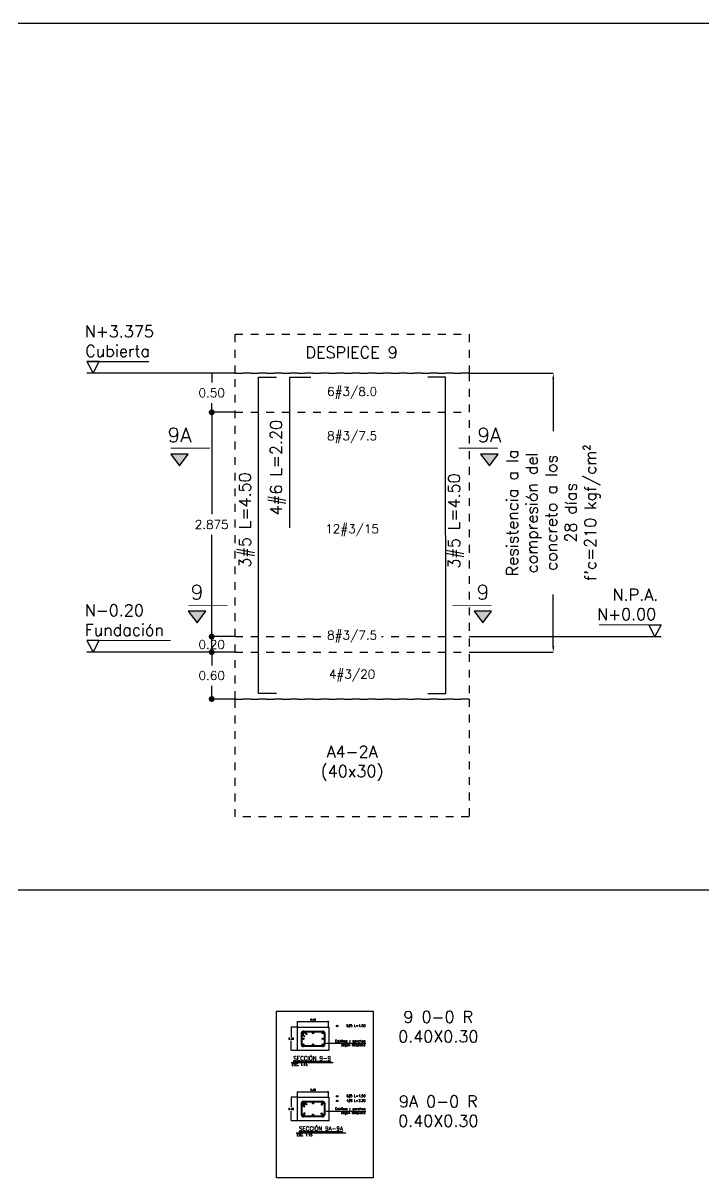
# Model space of a CAD drawing. Header units: millimetres. Extents: x -103 to 209, y -46 to 105.
# Drawn here: x 91.68 to 100.41, y -30.94 to -16.13 of the extents above; entities that cross this region are included whole.
import ezdxf
from ezdxf import colors
from ezdxf.entities.mleader import LeaderData, LeaderLine
from ezdxf.enums import TextEntityAlignment as Align
from ezdxf.math import Vec2, Vec3

# ---------------------------------------------------------------- set-up
doc = ezdxf.new("R2010")
doc.units = ezdxf.units.MM
doc.header["$LTSCALE"] = 0.01
doc.header["$PDMODE"] = 3
doc.linetypes.add('DASHED2', pattern=[0.375, 0.25, -0.125])
for name, color, linetype in [('FC_BORDE COLUMNA', 6, 'DASHED2'), ('FC_BORDES', 4, 'Continuous'), ('FC_COTAS', 1, 'Continuous'), ('FC_COTAS @ 15', 1, 'Continuous'), ('FC_COTAS @ 75', 1, 'Continuous'), ('FC_ESTRIBOS', 3, 'Continuous'), ('FC_PROYECCION', 6, 'DASHED2'), ('FC_R-100', 12, 'Continuous'), ('FC_R-140', 2, 'Continuous'), ('FC_R-200', 5, 'Continuous'), ('FC_R-60 @ 75', 11, 'Continuous'), ('FC_R-80', 11, 'Continuous'), ('FC_R-80 @ 15', 11, 'Continuous'), ('FC_REFUERZO', 5, 'Continuous'), ('FC_REFUERZO 2', 1, 'Continuous')]:
    doc.layers.add(name, color=color, linetype=linetype)
for name, color, linetype, plot in [('FC_CAJON COLUMNAS', 230, 'Continuous', False), ('FC_HOJA', 230, 'Continuous', False), ('FC_TEXTO NO IMPRIMIR @ 75', 252, 'Continuous', False)]:
    doc.layers.add(name, color=color, linetype=linetype, plot=plot)
doc.styles.add('FC_TEXT', font='romans.shx', dxfattribs={"height": 0.002})
doc.styles.add('FC_TEXT1', font='romans.shx')
doc.styles.add('REG', font='ROMANS')
doc.styles.add('ROMANS', font='romans.shx', dxfattribs={"height": 0.1})
doc.dimstyles.new('FC_COTAS', dxfattribs={"dimtxt": 0.0015, "dimasz": 0.001, "dimexe": 0, "dimexo": 0, "dimgap": 0.001, "dimtad": 1, "dimtih": 1, "dimtoh": 1, "dimzin": 0, "dimdsep": 46, "dimtxsty": 'FC_TEXT1', "dimblk": 'DOT', "dimcen": 0.09, "dimclrd": 256, "dimclre": 256, "dimclrt": 256, "dimadec": 0, "dimazin": 0, "dimtfac": 1, "dimtix": 1, "dimtmove": 2, "dimatfit": 3, "dimfxl": 1.002, "dimtolj": 1, "dimtzin": 0, "dimlwd": -1, "dimarcsym": 0})

# ---------------------------------------------------------------- blocks, each defined once
blk = doc.blocks.new('_Dot')
at = {"color": 0, "linetype": 'ByBlock', "lineweight": -2}
blk.add_line((-0.5, 0), (-1, 0), dxfattribs=at)
at = {"color": 0, "linetype": 'ByBlock', "const_width": 0.5}
blk.add_lwpolyline([(-0.25, 0, 1), (0.25, 0, 1)], format="xyb", close=True, dxfattribs=at)
blk = doc.blocks.new('*D122')
at = {"layer": 'Defpoints', "color": 0, "ltscale": 0.9, "transparency": 16777216}
for p in [(94.096, -21.122), (94.396, -21.122), (94.396, -23.997)]:
    blk.add_point(p, dxfattribs=at)
at = {"layer": 'FC_COTAS', "lineweight": -2, "ltscale": 0.9, "transparency": 16777216}
for p, q in [((94.396, -21.122), (94.096, -21.122)), ((94.396, -23.997), (94.096, -23.997))]:
    blk.add_line(p, q, dxfattribs=at)
at = {"layer": 'FC_COTAS', "ltscale": 0.9, "transparency": 16777216}
for p, q in [((94.096, -21.197), (94.096, -22.428)), ((94.096, -23.922), (94.096, -22.691))]:
    blk.add_line(p, q, dxfattribs=at)
at = {"layer": 'FC_COTAS', "ltscale": 0.9, "transparency": 16777216, "xscale": 0.075, "yscale": 0.075, "zscale": 0.075}
for p, rotation in [((94.096, -21.122), 90), ((94.096, -23.997), 270)]:
    blk.add_blockref('_Dot', p, dxfattribs=dict(at, rotation=rotation))
at = {"layer": 'FC_COTAS', "ltscale": 0.9, "transparency": 16777216, "insert": (94.096, -22.56), "char_height": 0.1125, "attachment_point": 5, "style": 'FC_TEXT1'}
blk.add_mtext('\\A1;2.875', dxfattribs=at)
blk = doc.blocks.new('*D123')
at = {"layer": 'Defpoints', "color": 0, "ltscale": 0.9, "transparency": 16777216}
for p in [(94.096, -20.622), (94.396, -20.622), (94.396, -21.122)]:
    blk.add_point(p, dxfattribs=at)
at = {"layer": 'FC_COTAS', "lineweight": -2, "ltscale": 0.9, "transparency": 16777216}
for p, q in [((94.396, -20.622), (94.096, -20.622)), ((94.396, -21.122), (94.096, -21.122))]:
    blk.add_line(p, q, dxfattribs=at)
at = {"layer": 'FC_COTAS', "ltscale": 0.9, "transparency": 16777216}
for p, q in [((94.096, -20.622), (94.096, -20.741)), ((94.096, -21.122), (94.096, -21.003))]:
    blk.add_line(p, q, dxfattribs=at)
at = {"layer": 'FC_COTAS', "ltscale": 0.9, "transparency": 16777216, "insert": (94.096, -20.872), "char_height": 0.1125, "attachment_point": 5, "style": 'FC_TEXT1'}
blk.add_mtext('\\A1;0.50', dxfattribs=at)
blk = doc.blocks.new('*D124')
at = {"layer": 'Defpoints', "color": 0, "ltscale": 0.9, "transparency": 16777216}
for p in [(94.396, -24.197), (94.096, -24.797), (94.396, -24.797)]:
    blk.add_point(p, dxfattribs=at)
at = {"layer": 'FC_COTAS', "lineweight": -2, "ltscale": 0.9, "transparency": 16777216}
for p, q in [((94.396, -24.197), (94.096, -24.197)), ((94.396, -24.797), (94.096, -24.797))]:
    blk.add_line(p, q, dxfattribs=at)
at = {"layer": 'FC_COTAS', "ltscale": 0.9, "transparency": 16777216}
for p, q in [((94.096, -24.272), (94.096, -24.366)), ((94.096, -24.722), (94.096, -24.629))]:
    blk.add_line(p, q, dxfattribs=at)
at = {"layer": 'FC_COTAS', "ltscale": 0.9, "transparency": 16777216, "xscale": 0.075, "yscale": 0.075, "zscale": 0.075}
for p, rotation in [((94.096, -24.197), 90), ((94.096, -24.797), 270)]:
    blk.add_blockref('_Dot', p, dxfattribs=dict(at, rotation=rotation))
at = {"layer": 'FC_COTAS', "ltscale": 0.9, "transparency": 16777216, "insert": (94.096, -24.497), "char_height": 0.1125, "attachment_point": 5, "style": 'FC_TEXT1'}
blk.add_mtext('\\A1;0.60', dxfattribs=at)
blk = doc.blocks.new('*U26')
at = {"ltscale": 0.9, "const_width": 0.0002}
blk.add_lwpolyline([(-0.01473, 0.002), (-0.02533, 0.002)], dxfattribs=at)
at = {"ltscale": 0.9}
blk.add_lwpolyline([(-0.02429, 0), (-0.02325, 0.002), (-0.02533, 0.002)], close=True, dxfattribs=at)
blk.add_lwpolyline([(0, 0), (-0.02533, 0)], dxfattribs=at)
at = {"layer": 'FC_R-80', "lineweight": 25, "style": 'FC_TEXT1'}
blk.add_attdef('N+00.00_001', (-0.02571, 0.00282), '', height=0.002, dxfattribs=at)
blk = doc.blocks.new('*U27')
at = {"ltscale": 0.9, "const_width": 0.0002}
blk.add_lwpolyline([(-0.01103, 0.002), (-0.02533, 0.002)], dxfattribs=at)
at = {"ltscale": 0.9}
blk.add_lwpolyline([(-0.02429, 0), (-0.02325, 0.002), (-0.02533, 0.002)], close=True, dxfattribs=at)
blk.add_lwpolyline([(0, 0), (-0.02533, 0)], dxfattribs=at)
at = {"layer": 'FC_R-80', "lineweight": 25, "style": 'FC_TEXT1'}
blk.add_attdef('N+00.00_001', (-0.02571, 0.00282), '', height=0.002, dxfattribs=at)
blk = doc.blocks.new('*D125')
at = {"layer": 'Defpoints', "color": 0, "ltscale": 0.6, "transparency": 16777216}
for p in [(97.396, -20.622), (98.476, -20.622), (97.396, -24.197)]:
    blk.add_point(p, dxfattribs=at)
at = {"layer": 'FC_COTAS', "lineweight": -2, "ltscale": 0.6, "transparency": 16777216}
for p, q in [((97.396, -20.622), (98.476, -20.622)), ((97.396, -24.197), (98.476, -24.197))]:
    blk.add_line(p, q, dxfattribs=at)
at = {"layer": 'FC_COTAS', "ltscale": 0.6, "transparency": 16777216}
for p, q in [((98.476, -20.697), (98.476, -21.363)), ((98.476, -24.122), (98.476, -23.456))]:
    blk.add_line(p, q, dxfattribs=at)
for points in [[(98.464, -20.697), (98.489, -20.697), (98.476, -20.622)], [(98.464, -24.122), (98.489, -24.122), (98.476, -24.197)]]:
    blk.add_solid(points, dxfattribs=at)
at = {"layer": 'FC_COTAS', "ltscale": 0.6, "transparency": 16777216, "insert": (98.476, -22.41), "char_height": 0.1125, "width": 1.94398, "attachment_point": 5, "rotation": 90, "style": 'FC_TEXT1'}
blk.add_mtext("\\A1;{\\H1.33333x;\\C11;Resistencia a la compresión del concreto a los 28 días\\Pf'c=210 kgf/cm²\\C256; }", dxfattribs=at)
blk = doc.blocks.new('*U22')
h = blk.add_hatch(color=256)
h.dxf.hatch_style = 1
h.paths.add_polyline_path([(-0.02307, -0.0055), (-0.02607, -0.0055), (-0.02457, -0.0075)])
h.paths.add_polyline_path([(0.0258, -0.0055), (0.0228, -0.0055), (0.0243, -0.0075)])
at = {"const_width": 0.00015}
for points in [[(-0.02607, -0.0045), (-0.01932, -0.0045)], [(0.0258, -0.0045), (0.01906, -0.0045)]]:
    blk.add_lwpolyline(points, dxfattribs=at)
for points in [[(-0.02307, -0.0055), (-0.02607, -0.0055), (-0.02457, -0.0075)], [(0.0258, -0.0055), (0.0228, -0.0055), (0.0243, -0.0075)]]:
    blk.add_lwpolyline(points, close=True)
at = {"layer": 'FC_R-140', "style": 'FC_TEXT1'}
for tag, p in [('X', (-0.02457, -0.00225)), ("X'", (0.0243, -0.00225))]:
    blk.add_attdef(tag, text='', height=0.0025, dxfattribs=at).set_placement(p, align=Align.MIDDLE_CENTER)
blk = doc.blocks.new('*D126')
at = {"layer": 'Defpoints', "color": 0, "ltscale": 0.9, "transparency": 16777216}
for p in [(94.096, -23.997), (94.396, -23.997), (94.396, -24.197)]:
    blk.add_point(p, dxfattribs=at)
at = {"layer": 'FC_COTAS', "lineweight": -2, "ltscale": 0.9, "transparency": 16777216}
for p, q in [((94.396, -23.997), (94.096, -23.997)), ((94.396, -24.197), (94.096, -24.197))]:
    blk.add_line(p, q, dxfattribs=at)
at = {"layer": 'FC_COTAS', "ltscale": 0.9, "transparency": 16777216}
blk.add_line((94.096, -24.197), (94.096, -23.997), dxfattribs=at)
at = {"layer": 'FC_COTAS', "ltscale": 0.9, "transparency": 16777216, "insert": (94.096, -24.097), "char_height": 0.1125, "attachment_point": 5, "style": 'FC_TEXT1'}
blk.add_mtext('\\A1;0.20', dxfattribs=at)
blk = doc.blocks.new('*U28')
at = {"ltscale": 0.9, "const_width": 0.0002}
blk.add_lwpolyline([(0.02219, 0.002), (0.03283, 0.002)], dxfattribs=at)
at = {"ltscale": 0.9}
blk.add_lwpolyline([(0.03179, 0), (0.03075, 0.002), (0.03283, 0.002)], close=True, dxfattribs=at)
blk.add_lwpolyline([(0, 0), (0.03283, 0)], dxfattribs=at)
at = {"layer": 'FC_R-80', "lineweight": 25, "style": 'FC_TEXT1'}
blk.add_attdef('N+00.00_001', (0.01997, 0.00282), '', height=0.002, dxfattribs=at)
blk = doc.blocks.new('*U131')
h = blk.add_hatch(color=256)
h.dxf.hatch_style = 1
h.paths.add_polyline_path([(-0.02608, -0.0055), (-0.02908, -0.0055), (-0.02758, -0.0075)])
h.paths.add_polyline_path([(0.02691, -0.0055), (0.02391, -0.0055), (0.02541, -0.0075)])
at = {"const_width": 0.00015}
for points in [[(-0.02908, -0.0045), (-0.02233, -0.0045)], [(0.02691, -0.0045), (0.02017, -0.0045)]]:
    blk.add_lwpolyline(points, dxfattribs=at)
for points in [[(-0.02608, -0.0055), (-0.02908, -0.0055), (-0.02758, -0.0075)], [(0.02691, -0.0055), (0.02391, -0.0055), (0.02541, -0.0075)]]:
    blk.add_lwpolyline(points, close=True)
at = {"layer": 'FC_R-140', "style": 'FC_TEXT1'}
for tag, p in [('X', (-0.02758, -0.00225)), ("X'", (0.02541, -0.00225))]:
    blk.add_attdef(tag, text='', height=0.0025, dxfattribs=at).set_placement(p, align=Align.MIDDLE_CENTER)
blk = doc.blocks.new('*U121')
at = {"layer": 'FC_ESTRIBOS'}
for p, q in [((-0.125, 0), (0.125, 0)), ((-0.15, -0.175), (-0.15, -0.025)), ((0.15, -0.025), (0.15, -0.175)), ((0.125, -0.2), (-0.125, -0.2))]:
    blk.add_line(p, q, dxfattribs=at)
blk.add_lwpolyline([(-0.138, -0.034, -0.595586), (-0.125, -0.01), (0.125, -0.01, -0.414214), (0.14, -0.025), (0.14, -0.175, -0.414214), (0.125, -0.19), (-0.125, -0.19, -0.414214), (-0.14, -0.175), (-0.14, -0.045)], format="xyb", dxfattribs=at)
for points in [[(-0.14, -0.045), (-0.111, -0.076), (-0.104, -0.069), (-0.138, -0.034)], [(-0.118, -0.01), (-0.082, -0.047), (-0.075, -0.04), (-0.105, -0.01)]]:
    blk.add_lwpolyline(points, dxfattribs=at)
for centre, start, end in [((0.125, -0.025), 360, 90), ((-0.125, -0.025), 90, 231.6004), ((-0.125, -0.175), 180, 270), ((0.125, -0.175), 270, 360)]:
    blk.add_arc(centre, 0.0253, start, end, dxfattribs=at)
blk = doc.blocks.new('*U15')
h = blk.add_hatch(color=256)
h.dxf.hatch_style = 1
edge = h.paths.add_edge_path()
edge.add_arc((0, 0), 0.0119, 0, 360, ccw=False)
blk.add_circle((0, 0), 0.0119)
blk = doc.blocks.new('*U23')
at = {"layer": 'FC_R-200', "color": 4, "ltscale": 1.5}
blk.add_lwpolyline([(-0.0179, 0), (0.0179, 0)], dxfattribs=at)
at = {"layer": 'FC_R-200', "ltscale": 1.5, "style": 'FC_TEXT1'}
blk.add_attdef('%%UTÍTULO', text='', height=0.0035, dxfattribs=at).set_placement((0, 0.00366), align=Align.MIDDLE_CENTER)
at = {"layer": 'FC_R-80', "ltscale": 1.5, "style": 'FC_TEXT1'}
blk.add_attdef('ESCALA', text='', height=0.002, dxfattribs=at).set_placement((-0.01738, -0.0017), align=Align.MIDDLE_LEFT)
blk = doc.blocks.new('*D127')
at = {"layer": 'Defpoints', "color": 0, "ltscale": 0.6, "transparency": 16777216}
for p in [(95.196, -29.002), (95.596, -28.932), (95.596, -29.002)]:
    blk.add_point(p, dxfattribs=at)
at = {"layer": 'FC_COTAS', "lineweight": -2, "ltscale": 0.6, "transparency": 16777216}
for p, q in [((95.196, -29.002), (95.196, -28.932)), ((95.596, -29.002), (95.596, -28.932))]:
    blk.add_line(p, q, dxfattribs=at)
at = {"layer": 'FC_COTAS', "ltscale": 0.6, "transparency": 16777216}
blk.add_line((95.211, -28.932), (95.581, -28.932), dxfattribs=at)
at = {"layer": 'FC_COTAS', "ltscale": 0.6, "transparency": 16777216, "xscale": 0.015, "yscale": 0.015, "zscale": 0.015, "rotation": 180}
blk.add_blockref('_Dot', (95.196, -28.932), dxfattribs=at)
at = {"layer": 'FC_COTAS', "ltscale": 0.6, "transparency": 16777216, "xscale": 0.015, "yscale": 0.015, "zscale": 0.015}
blk.add_blockref('_Dot', (95.596, -28.932), dxfattribs=at)
at = {"layer": 'FC_COTAS', "ltscale": 0.6, "transparency": 16777216, "insert": (95.396, -28.906), "char_height": 0.0225, "attachment_point": 5, "style": 'FC_TEXT1'}
blk.add_mtext('\\A1;0.40', dxfattribs=at)
blk = doc.blocks.new('*D128')
at = {"layer": 'Defpoints', "color": 0, "ltscale": 0.6, "transparency": 16777216}
for p in [(95.196, -29.002), (95.116, -29.302), (95.196, -29.302)]:
    blk.add_point(p, dxfattribs=at)
at = {"layer": 'FC_COTAS', "lineweight": -2, "ltscale": 0.6, "transparency": 16777216}
for p, q in [((95.196, -29.002), (95.116, -29.002)), ((95.196, -29.302), (95.116, -29.302))]:
    blk.add_line(p, q, dxfattribs=at)
at = {"layer": 'FC_COTAS', "ltscale": 0.6, "transparency": 16777216}
for p, q in [((95.116, -29.017), (95.116, -29.126)), ((95.116, -29.287), (95.116, -29.179))]:
    blk.add_line(p, q, dxfattribs=at)
at = {"layer": 'FC_COTAS', "ltscale": 0.6, "transparency": 16777216, "xscale": 0.015, "yscale": 0.015, "zscale": 0.015}
for p, rotation in [((95.116, -29.002), 90), ((95.116, -29.302), 270)]:
    blk.add_blockref('_Dot', p, dxfattribs=dict(at, rotation=rotation))
at = {"layer": 'FC_COTAS', "ltscale": 0.6, "transparency": 16777216, "insert": (95.116, -29.152), "char_height": 0.0225, "attachment_point": 5, "style": 'FC_TEXT1'}
blk.add_mtext('\\A1;0.30', dxfattribs=at)
blk = doc.blocks.new('*U132')
at = {"layer": 'FC_R-200', "color": 4, "ltscale": 1.5}
blk.add_lwpolyline([(-0.02128, 0), (0.02128, 0)], dxfattribs=at)
at = {"layer": 'FC_R-200', "ltscale": 1.5, "style": 'FC_TEXT1'}
blk.add_attdef('%%UTÍTULO', text='', height=0.0035, dxfattribs=at).set_placement((0, 0.00366), align=Align.MIDDLE_CENTER)
at = {"layer": 'FC_R-80', "ltscale": 1.5, "style": 'FC_TEXT1'}
blk.add_attdef('ESCALA', text='', height=0.002, dxfattribs=at).set_placement((-0.02075, -0.0017), align=Align.MIDDLE_LEFT)
blk = doc.blocks.new('*D129')
at = {"layer": 'Defpoints', "color": 0, "ltscale": 0.6, "transparency": 16777216}
for p in [(95.596, -29.832), (95.196, -29.902), (95.596, -29.902)]:
    blk.add_point(p, dxfattribs=at)
at = {"layer": 'FC_COTAS', "lineweight": -2, "ltscale": 0.6, "transparency": 16777216}
for p, q in [((95.196, -29.902), (95.196, -29.832)), ((95.596, -29.902), (95.596, -29.832))]:
    blk.add_line(p, q, dxfattribs=at)
at = {"layer": 'FC_COTAS', "ltscale": 0.6, "transparency": 16777216}
blk.add_line((95.211, -29.832), (95.581, -29.832), dxfattribs=at)
at = {"layer": 'FC_COTAS', "ltscale": 0.6, "transparency": 16777216, "xscale": 0.015, "yscale": 0.015, "zscale": 0.015, "rotation": 180}
blk.add_blockref('_Dot', (95.196, -29.832), dxfattribs=at)
at = {"layer": 'FC_COTAS', "ltscale": 0.6, "transparency": 16777216, "xscale": 0.015, "yscale": 0.015, "zscale": 0.015}
blk.add_blockref('_Dot', (95.596, -29.832), dxfattribs=at)
at = {"layer": 'FC_COTAS', "ltscale": 0.6, "transparency": 16777216, "insert": (95.396, -29.806), "char_height": 0.0225, "attachment_point": 5, "style": 'FC_TEXT1'}
blk.add_mtext('\\A1;0.40', dxfattribs=at)
blk = doc.blocks.new('*D130')
at = {"layer": 'Defpoints', "color": 0, "ltscale": 0.6, "transparency": 16777216}
for p in [(95.196, -29.902), (95.116, -30.202), (95.196, -30.202)]:
    blk.add_point(p, dxfattribs=at)
at = {"layer": 'FC_COTAS', "lineweight": -2, "ltscale": 0.6, "transparency": 16777216}
for p, q in [((95.196, -29.902), (95.116, -29.902)), ((95.196, -30.202), (95.116, -30.202))]:
    blk.add_line(p, q, dxfattribs=at)
at = {"layer": 'FC_COTAS', "ltscale": 0.6, "transparency": 16777216}
for p, q in [((95.116, -29.917), (95.116, -30.026)), ((95.116, -30.187), (95.116, -30.079))]:
    blk.add_line(p, q, dxfattribs=at)
at = {"layer": 'FC_COTAS', "ltscale": 0.6, "transparency": 16777216, "xscale": 0.015, "yscale": 0.015, "zscale": 0.015}
for p, rotation in [((95.116, -29.902), 90), ((95.116, -30.202), 270)]:
    blk.add_blockref('_Dot', p, dxfattribs=dict(at, rotation=rotation))
at = {"layer": 'FC_COTAS', "ltscale": 0.6, "transparency": 16777216, "insert": (95.116, -30.052), "char_height": 0.0225, "attachment_point": 5, "style": 'FC_TEXT1'}
blk.add_mtext('\\A1;0.30', dxfattribs=at)
blk = doc.blocks.new('*U99')
h = blk.add_hatch(color=256)
h.dxf.hatch_style = 1
edge = h.paths.add_edge_path()
edge.add_arc((0, 0), 0.00516, 0, 360)
for radius in [0.0119, 0.00516]:
    blk.add_circle((0, 0), radius)

msp = doc.modelspace()

# ---------------------------------------------------------------- linework, layer by layer
at = {"layer": 'FC_BORDE COLUMNA', "ltscale": 0.6}
msp.add_lwpolyline([(94.3964, -20.6222), (97.3964, -20.6222), (97.3964, -24.7973), (94.3964, -24.7973)], close=True, dxfattribs=at)
at = {"layer": 'FC_BORDES', "color": 4, "ltscale": 0.6}
for points in [[(95.1964, -29.0024), (95.5964, -29.0024), (95.5964, -29.3024), (95.1964, -29.3024)], [(95.1964, -29.9024), (95.5964, -29.9024), (95.5964, -30.2024), (95.1964, -30.2024)]]:
    msp.add_lwpolyline(points, close=True, dxfattribs=at)
at = {"layer": 'FC_CAJON COLUMNAS', "ltscale": 0.6}
msp.add_lwpolyline([(20.0656, -16.1332), (149.3997, -16.1332), (149.3997, -27.2482), (20.0656, -27.2482)], close=True, dxfattribs=at)
at = {"layer": 'FC_HOJA', "ltscale": 0.6}
msp.add_lwpolyline([(94.9291, -28.7973), (96.1651, -28.7973), (96.1651, -30.9354), (94.9291, -30.9354)], close=True, dxfattribs=at)
at = {"layer": 'FC_PROYECCION', "ltscale": 0.6}
for p, q in [((94.3964, -21.1222), (97.3963, -21.1222)), ((94.3964, -23.9972), (97.3963, -23.9972)), ((94.3964, -24.1972), (97.3963, -24.1972))]:
    msp.add_line(p, q, dxfattribs=at)
for points in [[(94.3964, -20.1222), (97.3964, -20.1222), (97.3964, -20.6222), (94.3964, -20.6222)], [(94.3964, -24.7973), (97.3964, -24.7973), (97.3964, -26.309), (94.3964, -26.309)]]:
    msp.add_lwpolyline(points, close=True, dxfattribs=at)
at = {"layer": 'FC_REFUERZO', "ltscale": 0.6}
for points in [[(94.9263, -24.7273), (94.6963, -24.7273), (94.6964, -20.6722), (94.9264, -20.6722)], [(95.0964, -22.6022), (95.0964, -20.6722), (95.3664, -20.6722)], [(96.8664, -24.7273), (97.0964, -24.7273), (97.0963, -20.6722), (96.8663, -20.6722)]]:
    msp.add_lwpolyline(points, dxfattribs=at)

# ---------------------------------------------------------------- block references
at = {"layer": 'FC_COTAS'}
ref = msp.add_blockref('*U26', (94.3964, -20.6222), dxfattribs=dict(at, xscale=75, yscale=75, zscale=75))
ref.add_attrib('N+00.00_001', 'N+3.375', (92.4678, -20.1607), dxfattribs={"layer": 'FC_R-80', "lineweight": 25, "height": 0.15, "style": 'FC_TEXT1'})
ref.add_attrib('N+00.00_002', 'Cubierta', (92.4749, -20.4107), dxfattribs={"layer": 'FC_R-80', "lineweight": 25, "height": 0.15, "style": 'FC_TEXT1'})
at = {"layer": 'FC_COTAS', "xscale": 75, "yscale": 75, "zscale": 75}
for name, p, values in [('*U131', (95.7511, -21.2441), {"X'": '9A', 'X': '9A'}), ('*U22', (95.7511, -23.2593), {"X'": '9', 'X': '9'})]:
    msp.add_blockref(name, p, dxfattribs=at).add_auto_attribs(values)
at = {"layer": 'FC_COTAS'}
ref = msp.add_blockref('*U28', (97.3964, -23.9972), dxfattribs=dict(at, xscale=75, yscale=75, zscale=75))
ref.add_attrib('N+00.00_001', 'N.P.A.', (99.2372, -23.5357), dxfattribs={"layer": 'FC_R-80', "lineweight": 25, "height": 0.15, "style": 'FC_TEXT1'})
ref.add_attrib('N+00.00_002', 'N+0.00', (99.0372, -23.7857), dxfattribs={"layer": 'FC_R-80', "lineweight": 25, "height": 0.15, "style": 'FC_TEXT1'})
ref = msp.add_blockref('*U27', (94.3964, -24.1972), dxfattribs=dict(at, xscale=75, yscale=75, zscale=75))
ref.add_attrib('N+00.00_001', 'N-0.20', (92.4678, -23.7357), dxfattribs={"layer": 'FC_R-80', "lineweight": 25, "height": 0.15, "style": 'FC_TEXT1'})
ref.add_attrib('N+00.00_002', 'Fundación', (92.4678, -23.9857), dxfattribs={"layer": 'FC_R-80', "lineweight": 25, "height": 0.15, "style": 'FC_TEXT1'})
at = {"layer": 'FC_ESTRIBOS'}
for p in [(95.3964, -29.0524), (95.3964, -29.9524)]:
    msp.add_blockref('*U121', p, dxfattribs=at)
at = {"layer": 'FC_R-200', "xscale": 15, "yscale": 15, "zscale": 15}
for name, p, values in [('*U23', (95.3844, -29.458), {'%%UTÍTULO': '%%USECCIÓN 9-9', 'ESCALA': 'ESC. 1:15'}), ('*U132', (95.4974, -30.358), {'%%UTÍTULO': '%%USECCIÓN 9A-9A', 'ESCALA': 'ESC. 1:15'})]:
    msp.add_blockref(name, p, dxfattribs=at).add_auto_attribs(values)
at = {"layer": 'FC_REFUERZO 2', "ltscale": 0.9, "yscale": 0.8, "zscale": 0.8}
for name, p, xscale in [('*U15', (95.7051, -28.9884), 0.8), ('*U15', (95.2717, -29.0777), 0.8), ('*U15', (95.2717, -29.1524), 0.8), ('*U15', (95.3964, -29.0777), 0.8), ('*U15', (95.521, -29.0777), 0.8), ('*U15', (95.521, -29.1524), 0.8), ('*U15', (95.2717, -29.227), 0.8), ('*U15', (95.3964, -29.227), 0.8), ('*U15', (95.521, -29.227), 0.8), ('*U15', (95.7051, -29.8884), 0.8), ('*U15', (95.2717, -29.9777), 0.8), ('*U99', (95.285, -29.9925), 0.8), ('*U15', (95.3964, -29.9777), 0.8), ('*U99', (95.5077, -29.9925), -0.8), ('*U15', (95.521, -29.9777), 0.8), ('*U99', (95.7051, -29.9484), 0.8), ('*U15', (95.2717, -30.127), 0.8), ('*U15', (95.3964, -30.127), 0.8), ('*U15', (95.521, -30.127), 0.8)]:
    msp.add_blockref(name, p, dxfattribs=dict(at, xscale=xscale))
at = {"layer": 'FC_REFUERZO 2', "ltscale": 0.9, "yscale": 0.8, "zscale": 0.8, "rotation": 180}
for p, xscale in [((95.285, -30.1123), -0.8), ((95.5077, -30.1123), 0.8)]:
    msp.add_blockref('*U99', p, dxfattribs=dict(at, xscale=xscale))

# ---------------------------------------------------------------- texts
at = {"layer": 'FC_R-100', "char_height": 0.15, "attachment_point": 5, "style": 'REG'}
for s, insert, width in [('DESPIECE 9', (95.8903, -20.3551), 1.581971), ('A4-2A \\P(40x30)', (95.8963, -25.6217), 1.672929)]:
    msp.add_mtext(s, dxfattribs=dict(at, insert=insert, width=width))
at = {"layer": 'FC_R-80', "lineweight": 25, "char_height": 0.15, "attachment_point": 5, "rotation": 90, "style": 'ROMANS'}
for s, insert, width in [('4#6 L=2.20', (94.9464, -21.8305), 2.035085), ('3#5 L=4.50', (94.5464, -22.5031), 2.035085), ('3#5 L=4.50', (97.2291, -22.5157), 2.066616)]:
    msp.add_mtext(s, dxfattribs=dict(at, insert=insert, width=width))
at = {"layer": 'FC_R-80 @ 15', "char_height": 0.03, "attachment_point": 6, "style": 'FC_TEXT'}
for s, insert, width in [('6#5 L=4.50', (96.0673, -28.9884), 0.300218), ('Estribos y ganchos según despiece', (96.0673, -29.2102), 0.460185), ('6#5 L=4.50', (96.0673, -29.8884), 0.274586), ('Estribos y ganchos según despiece', (96.0673, -30.0799), 0.460185), ('4#6 L=2.20', (96.0673, -29.9484), 0.274586)]:
    msp.add_mtext(s, dxfattribs=dict(at, insert=insert, width=width))
at = {"layer": 'FC_TEXTO NO IMPRIMIR @ 75', "char_height": 0.15, "width": 1.408643, "attachment_point": 2, "style": 'FC_TEXT'}
for s, insert in [('9 0-0 R\\P0.40X0.30', (97.0018, -28.7973)), ('9A 0-0 R\\P0.40X0.30', (97.0018, -29.8795))]:
    msp.add_mtext(s, dxfattribs=dict(at, insert=insert))

# ---------------------------------------------------------------- dimensions: what is measured, and where the dimension line sits
at = {"layer": 'FC_COTAS @ 15', "ltscale": 0.6}
for base, p1, p2, picture, middle in [((95.1161, -29.3024), (95.1964, -29.0024), (95.1964, -29.3024), '*D128', (95.1161, -29.1524)), ((95.1161, -30.2024), (95.1964, -29.9024), (95.1964, -30.2024), '*D130', (95.1161, -30.0524))]:
    dim = msp.add_linear_dim(base=base, p1=p1, p2=p2, angle=90, dimstyle='FC_COTAS', override={"dimscale": 15, "dimtix": 1, "dimtofl": 1, "dimtmove": 2, "dimatfit": 3}, dxfattribs=at)
    dim.commit()
    dim.dimension.update_dxf_attribs({"geometry": picture, "text_midpoint": middle})
for base, p1, p2, picture, middle in [((95.5964, -28.9323), (95.1964, -29.0024), (95.5964, -29.0024), '*D127', (95.3964, -28.9061)), ((95.5964, -29.8323), (95.1964, -29.9024), (95.5964, -29.9024), '*D129', (95.3964, -29.8061))]:
    dim = msp.add_linear_dim(base=base, p1=p1, p2=p2, dimstyle='FC_COTAS', override={"dimscale": 15, "dimtix": 1, "dimtofl": 1, "dimtmove": 2, "dimatfit": 3}, dxfattribs=at)
    dim.commit()
    dim.dimension.update_dxf_attribs({"geometry": picture, "text_midpoint": middle})
at = {"layer": 'FC_COTAS @ 75', "ltscale": 0.9}
for base, p1, p2, override, picture, middle in [((94.0964, -20.6222), (94.3964, -21.1222), (94.3964, -20.6222), {"dimscale": 75, "dimtix": 1, "dimtofl": 1, "dimtmove": 2, "dimatfit": 3}, '*D123', (94.0964, -20.8722)), ((94.0964, -21.1222), (94.3964, -23.9972), (94.3964, -21.1222), {"dimscale": 75, "dimdec": 3, "dimtix": 1, "dimtofl": 1, "dimtmove": 2, "dimatfit": 3}, '*D122', (94.0964, -22.5597)), ((94.0964, -23.9972), (94.3964, -24.1972), (94.3964, -23.9972), {"dimscale": 75, "dimtix": 1, "dimtofl": 1, "dimtmove": 2, "dimatfit": 3}, '*D126', (94.0964, -24.0972)), ((94.0964, -24.7973), (94.3964, -24.1972), (94.3964, -24.7973), {"dimscale": 75, "dimtix": 1, "dimtofl": 1, "dimtmove": 2, "dimatfit": 3}, '*D124', (94.0964, -24.4973))]:
    dim = msp.add_linear_dim(base=base, p1=p1, p2=p2, angle=90, dimstyle='FC_COTAS', override=override, dxfattribs=at)
    dim.commit()
    dim.dimension.update_dxf_attribs({"geometry": picture, "text_midpoint": middle})
at = {"layer": 'FC_COTAS @ 75', "ltscale": 0.6}
dim = msp.add_linear_dim(base=(98.4763, -20.6222), p1=(97.3963, -24.1972), p2=(97.3963, -20.6222), angle=90, text="{\\H1.33333x;\\C11;Resistencia a la compresión del concreto a los 28 días\\Pf'c=210 kgf/cm²\\C256; }", dimstyle='FC_COTAS', override={"dimscale": 75, "dimsah": 1, "dimtix": 1, "dimtofl": 1, "dimtmove": 2, "dimatfit": 3}, dxfattribs=at)
dim.commit()
dim.dimension.update_dxf_attribs({"geometry": '*D125', "text_midpoint": (98.4763, -22.4097), "text_rotation": 90})

# ---------------------------------------------------------------- leaders
at = {"layer": 'FC_COTAS @ 15', "ltscale": 0.6}
ml = msp.add_multileader_mtext('Standard', dxfattribs=at)
ml.set_content('', color=11, style='FC_TEXT1')
ml.set_leader_properties()
ml.build(insert=Vec2(0, 0))
ml.multileader.update_dxf_attribs({"text_left_attachment_type": 6, "text_right_attachment_type": 6, "dogleg_length": 0.008, "arrow_head_size": 0.03, "scale": 15})
ctx = ml.context
ctx.base_point, ctx.scale, ctx.char_height, ctx.arrow_head_size, ctx.landing_gap_size, ctx.plane_origin = Vec3(96.0571, -29.2102), 15, 0.03, 0.03, 0.015, Vec3(86.4393, -29.9486)
ctx.left_attachment, ctx.right_attachment = 6, 6
notes = []
notes.append((ctx, [(0, (1, 1, 0), (95.6586, -29.2102), (1, 0), 0.3984, [(2, [(95.5368, -29.2102)], 0, [])])]))
ctx.mtext.insert, ctx.mtext.flow_direction = Vec3(96.0721, -29.1802), 5
ml = msp.add_multileader_mtext('Standard', dxfattribs=at)
ml.set_content('', color=11, style='FC_TEXT1')
ml.set_leader_properties()
ml.build(insert=Vec2(0, 0))
ml.multileader.update_dxf_attribs({"text_left_attachment_type": 6, "text_right_attachment_type": 6, "dogleg_length": 0.008, "arrow_head_size": 0.03, "scale": 15})
ctx = ml.context
ctx.base_point, ctx.scale, ctx.char_height, ctx.arrow_head_size, ctx.landing_gap_size, ctx.plane_origin = Vec3(96.0571, -30.0799), 15, 0.03, 0.03, 0.015, Vec3(86.4393, -30.8183)
ctx.left_attachment, ctx.right_attachment = 6, 6
notes.append((ctx, [(0, (1, 1, 0), (95.6586, -30.0799), (1, 0), 0.3984, [(2, [(95.5368, -30.0799)], 0, [])])]))
ctx.mtext.insert, ctx.mtext.flow_direction = Vec3(96.0721, -30.0499), 5
for ctx, leaders in notes:
    for number, flags, end, landing, length, lines in leaders:
        leader = LeaderData()
        leader.index, (leader.has_last_leader_line, leader.has_dogleg_vector, leader.attachment_direction) = number, flags
        leader.last_leader_point, leader.dogleg_vector, leader.dogleg_length = Vec3(end), Vec3(landing), length
        for number, points, colour, breaks in lines:
            line = LeaderLine()
            line.index, line.vertices, line.color, line.breaks = number, Vec3.list(points), colors.encode_raw_color(colour), breaks
            leader.lines.append(line)
        ctx.leaders.append(leader)

# ---------------------------------------------------------------- next in the draw order: texts
at = {"layer": 'FC_R-60 @ 75', "char_height": 0.1125, "width": 0.751125, "attachment_point": 5, "style": 'FC_TEXT', "bg_fill": 3, "box_fill_scale": 1, "bg_fill_color": 256, "bg_fill_transparency": 0}
for s, insert in [('6#3/8.0', (95.8963, -20.8744)), ('8#3/7.5', (95.8963, -21.4425)), ('12#3/15', (95.8963, -22.6351)), ('8#3/7.5', (95.8963, -23.9972)), ('4#3/20', (95.8963, -24.4973))]:
    msp.add_mtext(s, dxfattribs=dict(at, insert=insert))

doc.saveas('drawing.dxf')
